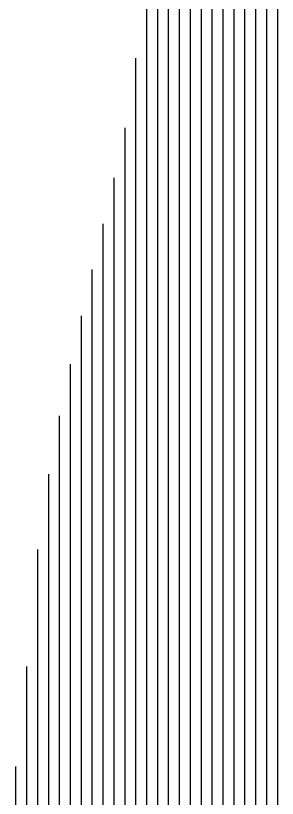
# Model space of a CAD drawing. Header units: millimetres. Extents: x -106 to 66, y -32 to 42.
# Drawn here: x 39.4 to 44.2, y 0.21 to 14.54 of the extents above; entities that cross this region are included whole.
import ezdxf

# ---------------------------------------------------------------- set-up
doc = ezdxf.new("R2010")
doc.units = ezdxf.units.MM
doc.layers.add('默认', color=18, linetype='Continuous', true_color=0x000000)

msp = doc.modelspace()

# ---------------------------------------------------------------- linework, layer by layer
at = {"layer": '默认'}
for points in [[(41.8, 42.394), (41.8, -32.2)], [(42, 42.394), (42, -32.2)], [(42.2, 42.394), (42.2, -32.2)], [(42.4, 42.394), (42.4, -32.2)], [(42.6, 42.394), (42.6, -32.2)], [(42.8, 42.394), (42.8, -32.2)], [(43, 42.394), (43, -32.2)], [(43.2, 42.394), (43.2, -32.2)], [(43.4, 42.394), (43.4, -32.2)], [(43.6, 42.394), (43.6, -32.2)], [(43.8, 42.394), (43.8, -32.2)], [(44, 42.394), (44, 13.658)], [(44, 42.394), (44, -32.2)], [(44.2, 42.394), (44.2, 9.03)], [(44.2, 42.394), (44.2, -32.2)], [(41.6, 13.759), (41.6, -32.2)], [(41.4, 12.485), (41.4, -32.2)], [(41.2, 11.571), (41.2, -32.2)], [(41, 10.727), (41, -32.2)], [(40.8, 9.892), (40.8, -32.2)], [(40.6, 9.044), (40.6, -32.2)], [(40.4, 8.159), (40.4, -32.2)], [(40.2, 7.21), (40.2, -32.2)], [(40, 6.145), (40, -32.2)], [(39.8, 4.768), (39.8, -32.2)], [(39.6, 2.625), (39.6, -32.2)], [(39.4, 0.796), (39.4, -32.2)]]:
    msp.add_lwpolyline(points, dxfattribs=at)

doc.saveas('drawing.dxf')
